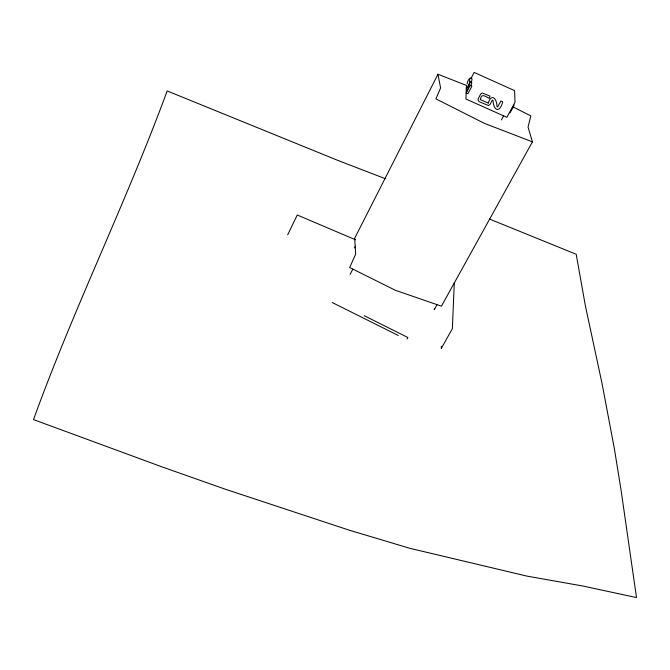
<?xml version="1.0" encoding="UTF-8"?>
<svg xmlns="http://www.w3.org/2000/svg" width="670" height="670" viewBox="0 0 670 670"><rect width="100%" height="100%" fill="white"/><g stroke="black" fill="none" stroke-linecap="round" stroke-linejoin="round"><path stroke-width="1" d="M469.62 82.268L469.712 79.613M466.32 87.469L465.901 98.993L506.88 117.309L515.029 102.209L514.585 90.634L474.151 72.419L471.002 78.474M469.536 83.876L466.261 93.13L467.903 93.691L471.714 86.589L471.739 85.844L470.306 85.199L467.116 91.254M454.294 282.815L452.351 328.727L441.27 348.425L441.379 346.356M466.488 85.718L466.362 89.303M434.319 308.778L434.26 309.682L436.999 304.724M514.083 104.964L513.664 106.438M470.801 85.894L471.831 82.703L470.298 81.924L467.199 87.519M287.681 234.827L297.246 214.995L355.636 239.818M467.141 83.817C467.727 77.821 474.318 74.596 471.044 82.913M468.757 84.73L470.147 82.033M513.312 107.041L530.824 115.893L528.052 127.057L532.416 141.864L441.43 306.182L395.35 290.278L349.69 267.523L355.678 254.097L354.673 238.294L437.954 74.253L466.605 85.484M354.623 247.858L355.469 246.2M350.167 274.306L352.772 269.223M501.445 119.871L503.681 115.709M513.237 107.342L509.912 112.895M407.084 338.953L407.879 337.504L364.262 315.721M488.229 103.063C491.453 92.887 496.897 98.348 497.014 106.706L497.718 106.898L500.884 100.986L502.617 101.773L502.626 102.401C499.493 113.372 493.48 110.651 493.036 100.316L492.333 100.132L489.988 104.512L488.363 105.508L479.167 101.664L478.087 100.165L478.28 98.632L480.717 94.001L482.341 92.996L490.021 96.145L489.175 98.381C482.769 94.428 481.412 94.571 480.29 99.554L488.212 103.063M532.416 141.864L484.335 123.33L435.919 98.892L440.584 87.954L437.954 74.253M385.325 178.706L336.943 160.038L167.165 90.936C126.345 201.988 73.759 308.309 33.5 419.596L162.157 466.94L225.371 489.242L349.288 530.188L409.772 548.286L527.056 576.133L582.925 586.024L636.5 597.581L621.115 490.448L614.398 448.85L602.037 383.491L585.396 305.905L576.208 254.265L489.494 219.056M332.153 302.488L398.298 335.494"/></g></svg>
